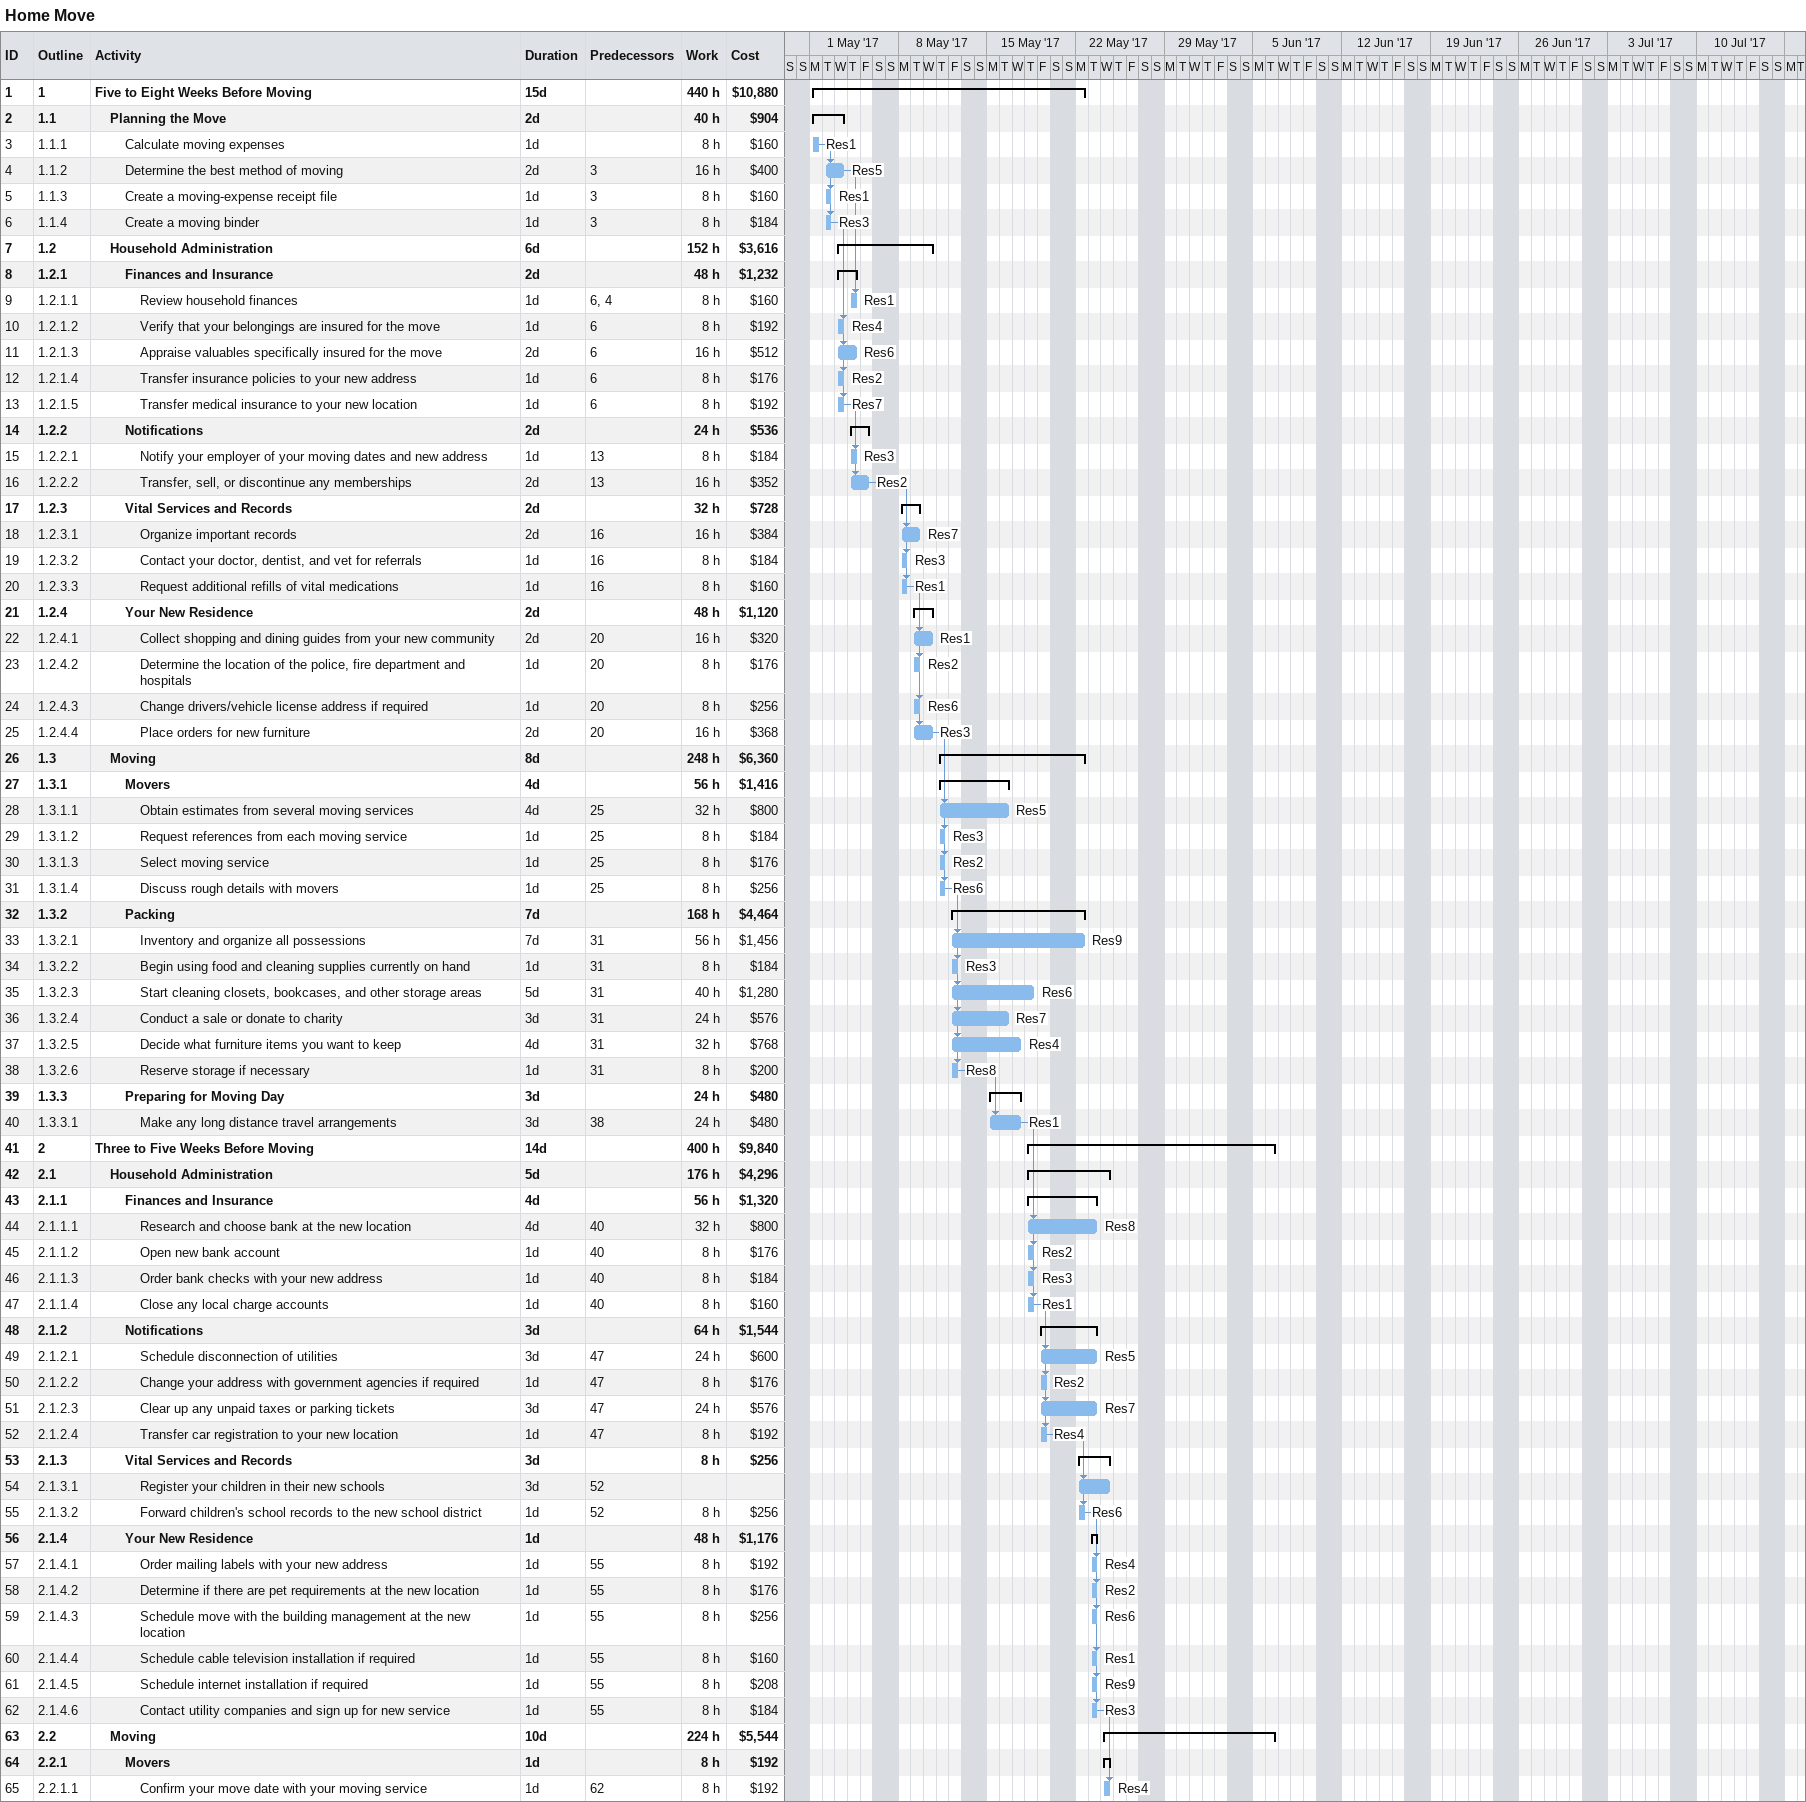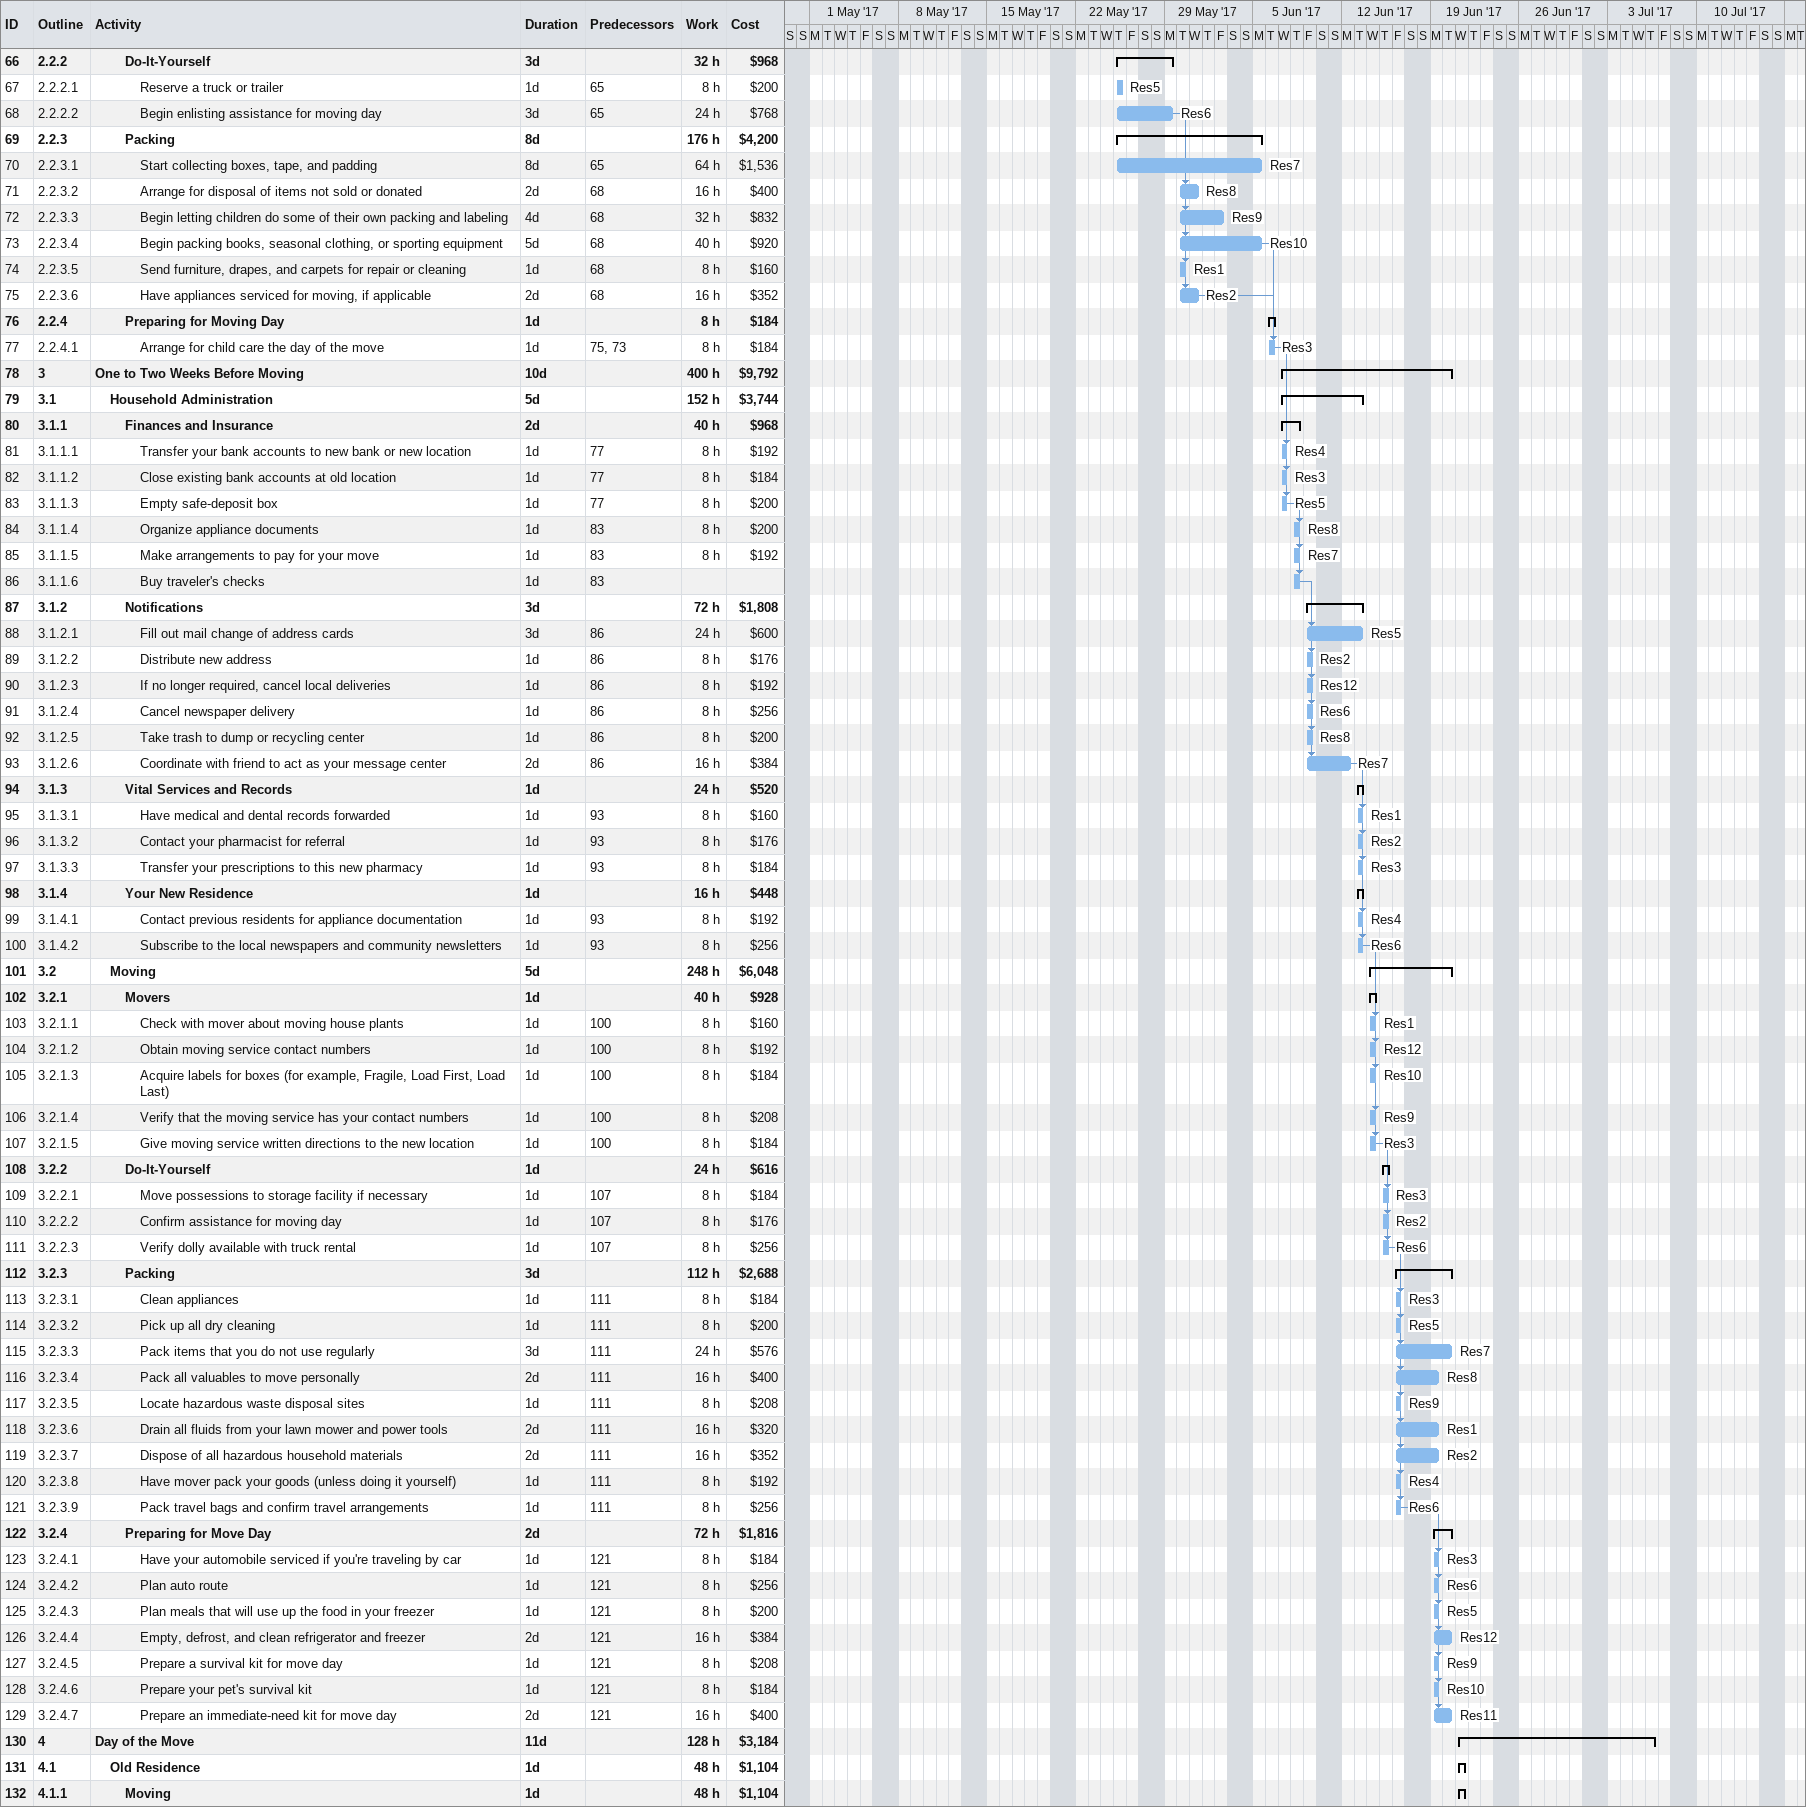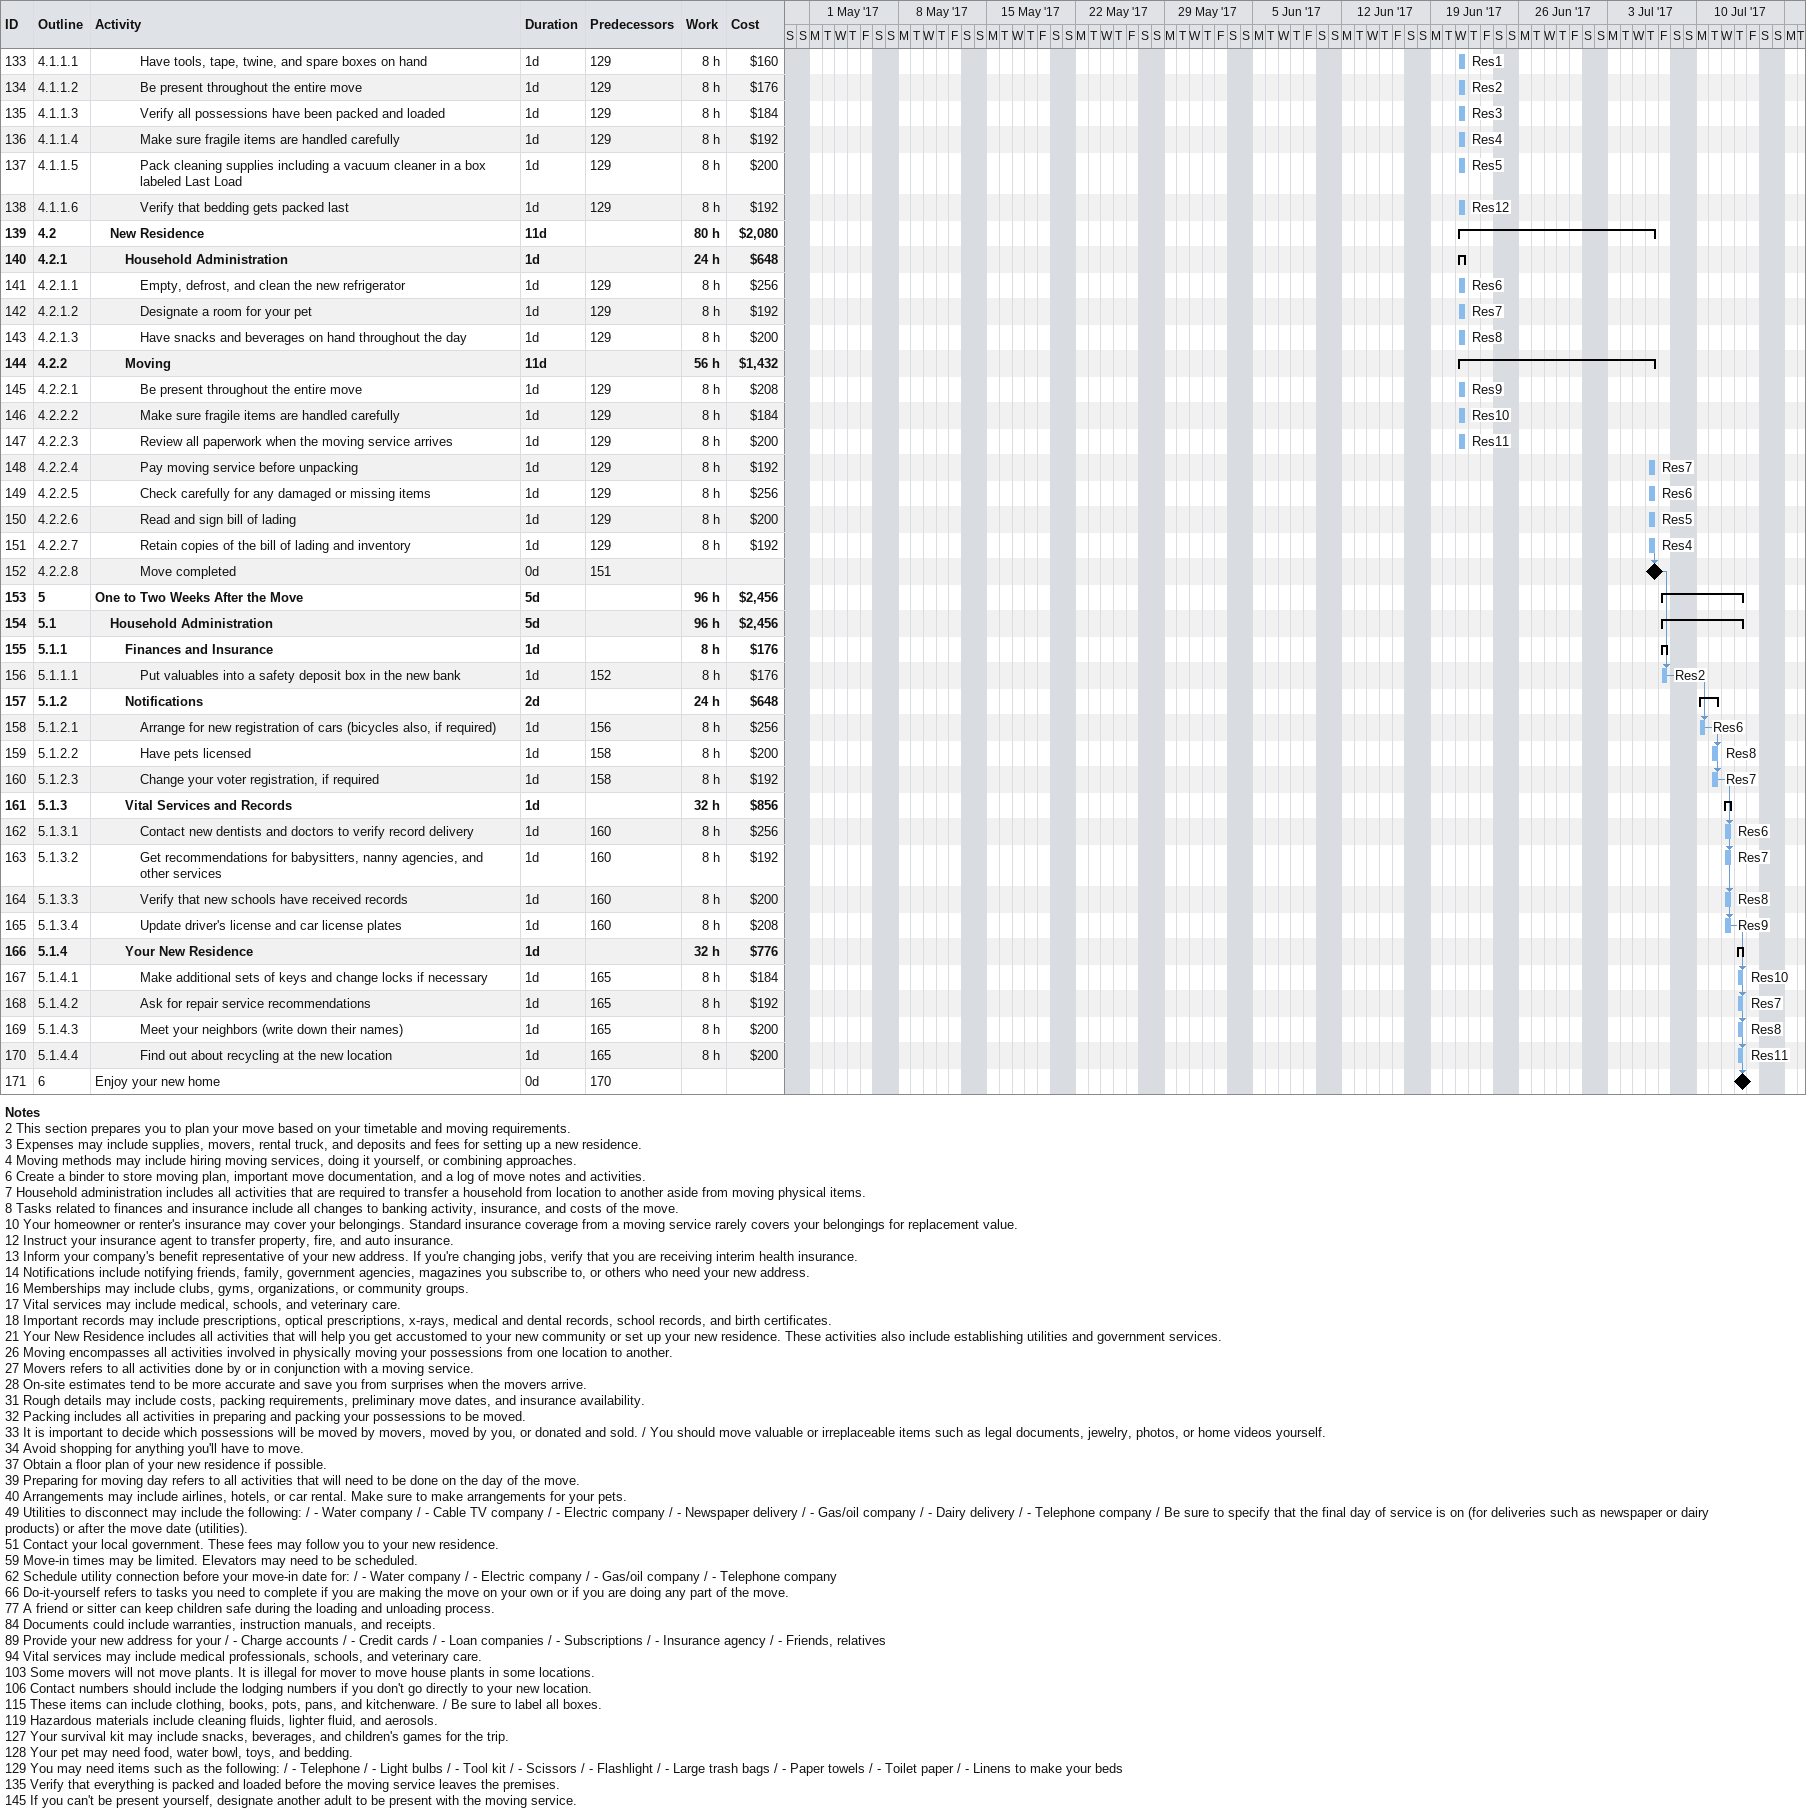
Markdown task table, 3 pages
Home Move

| ID | WBS | Task | Duration | Start | Finish | Predecessors | Resources | Work (h) | Cost ($) |
|---|---|---|---|---|---|---|---|---|---|
| 1 | 1 | **Five to Eight Weeks Before Moving** | 15d | 2017-05-01 | 2017-05-22 |  |  | 440 | 10880 |
| 2 | 1.1 | **Planning the Move** | 2d | 2017-05-01 | 2017-05-03 |  |  | 40 | 904 |
| 3 | 1.1.1 | Calculate moving expenses | 1d | 2017-05-01 | 2017-05-01 |  | Res1 | 8 | 160 |
| 4 | 1.1.2 | Determine the best method of moving | 2d | 2017-05-02 | 2017-05-03 | 3 | Res5 | 16 | 400 |
| 5 | 1.1.3 | Create a moving-expense receipt file | 1d | 2017-05-02 | 2017-05-02 | 3 | Res1 | 8 | 160 |
| 6 | 1.1.4 | Create a moving binder | 1d | 2017-05-02 | 2017-05-02 | 3 | Res3 | 8 | 184 |
| 7 | 1.2 | **Household Administration** | 6d | 2017-05-03 | 2017-05-10 |  |  | 152 | 3616 |
| 8 | 1.2.1 | **Finances and Insurance** | 2d | 2017-05-03 | 2017-05-04 |  |  | 48 | 1232 |
| 9 | 1.2.1.1 | Review household finances | 1d | 2017-05-04 | 2017-05-04 | 6, 4 | Res1 | 8 | 160 |
| 10 | 1.2.1.2 | Verify that your belongings are insured for the move | 1d | 2017-05-03 | 2017-05-03 | 6 | Res4 | 8 | 192 |
| 11 | 1.2.1.3 | Appraise valuables specifically insured for the move | 2d | 2017-05-03 | 2017-05-04 | 6 | Res6 | 16 | 512 |
| 12 | 1.2.1.4 | Transfer insurance policies to your new address | 1d | 2017-05-03 | 2017-05-03 | 6 | Res2 | 8 | 176 |
| 13 | 1.2.1.5 | Transfer medical insurance to your new location | 1d | 2017-05-03 | 2017-05-03 | 6 | Res7 | 8 | 192 |
| 14 | 1.2.2 | **Notifications** | 2d | 2017-05-04 | 2017-05-05 |  |  | 24 | 536 |
| 15 | 1.2.2.1 | Notify your employer of your moving dates and new address | 1d | 2017-05-04 | 2017-05-04 | 13 | Res3 | 8 | 184 |
| 16 | 1.2.2.2 | Transfer, sell, or discontinue any memberships | 2d | 2017-05-04 | 2017-05-05 | 13 | Res2 | 16 | 352 |
| 17 | 1.2.3 | **Vital Services and Records** | 2d | 2017-05-08 | 2017-05-09 |  |  | 32 | 728 |
| 18 | 1.2.3.1 | Organize important records | 2d | 2017-05-08 | 2017-05-09 | 16 | Res7 | 16 | 384 |
| 19 | 1.2.3.2 | Contact your doctor, dentist, and vet for referrals | 1d | 2017-05-08 | 2017-05-08 | 16 | Res3 | 8 | 184 |
| 20 | 1.2.3.3 | Request additional refills of vital medications | 1d | 2017-05-08 | 2017-05-08 | 16 | Res1 | 8 | 160 |
| 21 | 1.2.4 | **Your New Residence** | 2d | 2017-05-09 | 2017-05-10 |  |  | 48 | 1120 |
| 22 | 1.2.4.1 | Collect shopping and dining guides from your new community | 2d | 2017-05-09 | 2017-05-10 | 20 | Res1 | 16 | 320 |
| 23 | 1.2.4.2 | Determine the location of the police, fire department and hospitals | 1d | 2017-05-09 | 2017-05-09 | 20 | Res2 | 8 | 176 |
| 24 | 1.2.4.3 | Change drivers/vehicle license address if required | 1d | 2017-05-09 | 2017-05-09 | 20 | Res6 | 8 | 256 |
| 25 | 1.2.4.4 | Place orders for new furniture | 2d | 2017-05-09 | 2017-05-10 | 20 | Res3 | 16 | 368 |
| 26 | 1.3 | **Moving** | 8d | 2017-05-11 | 2017-05-22 |  |  | 248 | 6360 |
| 27 | 1.3.1 | **Movers** | 4d | 2017-05-11 | 2017-05-16 |  |  | 56 | 1416 |
| 28 | 1.3.1.1 | Obtain estimates from several moving services | 4d | 2017-05-11 | 2017-05-16 | 25 | Res5 | 32 | 800 |
| 29 | 1.3.1.2 | Request references from each moving service | 1d | 2017-05-11 | 2017-05-11 | 25 | Res3 | 8 | 184 |
| 30 | 1.3.1.3 | Select moving service | 1d | 2017-05-11 | 2017-05-11 | 25 | Res2 | 8 | 176 |
| 31 | 1.3.1.4 | Discuss rough details with movers | 1d | 2017-05-11 | 2017-05-11 | 25 | Res6 | 8 | 256 |
| 32 | 1.3.2 | **Packing** | 7d | 2017-05-12 | 2017-05-22 |  |  | 168 | 4464 |
| 33 | 1.3.2.1 | Inventory and organize all possessions | 7d | 2017-05-12 | 2017-05-22 | 31 | Res9 | 56 | 1456 |
| 34 | 1.3.2.2 | Begin using food and cleaning supplies currently on hand | 1d | 2017-05-12 | 2017-05-12 | 31 | Res3 | 8 | 184 |
| 35 | 1.3.2.3 | Start cleaning closets, bookcases, and other storage areas | 5d | 2017-05-12 | 2017-05-18 | 31 | Res6 | 40 | 1280 |
| 36 | 1.3.2.4 | Conduct a sale or donate to charity | 3d | 2017-05-12 | 2017-05-16 | 31 | Res7 | 24 | 576 |
| 37 | 1.3.2.5 | Decide what furniture items you want to keep | 4d | 2017-05-12 | 2017-05-17 | 31 | Res4 | 32 | 768 |
| 38 | 1.3.2.6 | Reserve storage if necessary | 1d | 2017-05-12 | 2017-05-12 | 31 | Res8 | 8 | 200 |
| 39 | 1.3.3 | **Preparing for Moving Day** | 3d | 2017-05-15 | 2017-05-17 |  |  | 24 | 480 |
| 40 | 1.3.3.1 | Make any long distance travel arrangements | 3d | 2017-05-15 | 2017-05-17 | 38 | Res1 | 24 | 480 |
| 41 | 2 | **Three to Five Weeks Before Moving** | 14d | 2017-05-18 | 2017-06-06 |  |  | 400 | 9840 |
| 42 | 2.1 | **Household Administration** | 5d | 2017-05-18 | 2017-05-24 |  |  | 176 | 4296 |
| 43 | 2.1.1 | **Finances and Insurance** | 4d | 2017-05-18 | 2017-05-23 |  |  | 56 | 1320 |
| 44 | 2.1.1.1 | Research and choose bank at the new location | 4d | 2017-05-18 | 2017-05-23 | 40 | Res8 | 32 | 800 |
| 45 | 2.1.1.2 | Open new bank account | 1d | 2017-05-18 | 2017-05-18 | 40 | Res2 | 8 | 176 |
| 46 | 2.1.1.3 | Order bank checks with your new address | 1d | 2017-05-18 | 2017-05-18 | 40 | Res3 | 8 | 184 |
| 47 | 2.1.1.4 | Close any local charge accounts | 1d | 2017-05-18 | 2017-05-18 | 40 | Res1 | 8 | 160 |
| 48 | 2.1.2 | **Notifications** | 3d | 2017-05-19 | 2017-05-23 |  |  | 64 | 1544 |
| 49 | 2.1.2.1 | Schedule disconnection of utilities | 3d | 2017-05-19 | 2017-05-23 | 47 | Res5 | 24 | 600 |
| 50 | 2.1.2.2 | Change your address with government agencies if required | 1d | 2017-05-19 | 2017-05-19 | 47 | Res2 | 8 | 176 |
| 51 | 2.1.2.3 | Clear up any unpaid taxes or parking tickets | 3d | 2017-05-19 | 2017-05-23 | 47 | Res7 | 24 | 576 |
| 52 | 2.1.2.4 | Transfer car registration to your new location | 1d | 2017-05-19 | 2017-05-19 | 47 | Res4 | 8 | 192 |
| 53 | 2.1.3 | **Vital Services and Records** | 3d | 2017-05-22 | 2017-05-24 |  |  | 8 | 256 |
| 54 | 2.1.3.1 | Register your children in their new schools | 3d | 2017-05-22 | 2017-05-24 | 52 |  |  |  |
| 55 | 2.1.3.2 | Forward children's school records to the new school district | 1d | 2017-05-22 | 2017-05-22 | 52 | Res6 | 8 | 256 |
| 56 | 2.1.4 | **Your New Residence** | 1d | 2017-05-23 | 2017-05-23 |  |  | 48 | 1176 |
| 57 | 2.1.4.1 | Order mailing labels with your new address | 1d | 2017-05-23 | 2017-05-23 | 55 | Res4 | 8 | 192 |
| 58 | 2.1.4.2 | Determine if there are pet requirements at the new location | 1d | 2017-05-23 | 2017-05-23 | 55 | Res2 | 8 | 176 |
| 59 | 2.1.4.3 | Schedule move with the building management at the new location | 1d | 2017-05-23 | 2017-05-23 | 55 | Res6 | 8 | 256 |
| 60 | 2.1.4.4 | Schedule cable television installation if required | 1d | 2017-05-23 | 2017-05-23 | 55 | Res1 | 8 | 160 |
| 61 | 2.1.4.5 | Schedule internet installation if required | 1d | 2017-05-23 | 2017-05-23 | 55 | Res9 | 8 | 208 |
| 62 | 2.1.4.6 | Contact utility companies and sign up for new service | 1d | 2017-05-23 | 2017-05-23 | 55 | Res3 | 8 | 184 |
| 63 | 2.2 | **Moving** | 10d | 2017-05-24 | 2017-06-06 |  |  | 224 | 5544 |
| 64 | 2.2.1 | **Movers** | 1d | 2017-05-24 | 2017-05-24 |  |  | 8 | 192 |
| 65 | 2.2.1.1 | Confirm your move date with your moving service | 1d | 2017-05-24 | 2017-05-24 | 62 | Res4 | 8 | 192 |
| 66 | 2.2.2 | **Do-It-Yourself** | 3d | 2017-05-25 | 2017-05-29 |  |  | 32 | 968 |
| 67 | 2.2.2.1 | Reserve a truck or trailer | 1d | 2017-05-25 | 2017-05-25 | 65 | Res5 | 8 | 200 |
| 68 | 2.2.2.2 | Begin enlisting assistance for moving day | 3d | 2017-05-25 | 2017-05-29 | 65 | Res6 | 24 | 768 |
| 69 | 2.2.3 | **Packing** | 8d | 2017-05-25 | 2017-06-05 |  |  | 176 | 4200 |
| 70 | 2.2.3.1 | Start collecting boxes, tape, and padding | 8d | 2017-05-25 | 2017-06-05 | 65 | Res7 | 64 | 1536 |
| 71 | 2.2.3.2 | Arrange for disposal of items not sold or donated | 2d | 2017-05-30 | 2017-05-31 | 68 | Res8 | 16 | 400 |
| 72 | 2.2.3.3 | Begin letting children do some of their own packing and labeling | 4d | 2017-05-30 | 2017-06-02 | 68 | Res9 | 32 | 832 |
| 73 | 2.2.3.4 | Begin packing books, seasonal clothing, or sporting equipment | 5d | 2017-05-30 | 2017-06-05 | 68 | Res10 | 40 | 920 |
| 74 | 2.2.3.5 | Send furniture, drapes, and carpets for repair or cleaning | 1d | 2017-05-30 | 2017-05-30 | 68 | Res1 | 8 | 160 |
| 75 | 2.2.3.6 | Have appliances serviced for moving, if applicable | 2d | 2017-05-30 | 2017-05-31 | 68 | Res2 | 16 | 352 |
| 76 | 2.2.4 | **Preparing for Moving Day** | 1d | 2017-06-06 | 2017-06-06 |  |  | 8 | 184 |
| 77 | 2.2.4.1 | Arrange for child care the day of the move | 1d | 2017-06-06 | 2017-06-06 | 75, 73 | Res3 | 8 | 184 |
| 78 | 3 | **One to Two Weeks Before Moving** | 10d | 2017-06-07 | 2017-06-20 |  |  | 400 | 9792 |
| 79 | 3.1 | **Household Administration** | 5d | 2017-06-07 | 2017-06-13 |  |  | 152 | 3744 |
| 80 | 3.1.1 | **Finances and Insurance** | 2d | 2017-06-07 | 2017-06-08 |  |  | 40 | 968 |
| 81 | 3.1.1.1 | Transfer your bank accounts to new bank or new location | 1d | 2017-06-07 | 2017-06-07 | 77 | Res4 | 8 | 192 |
| 82 | 3.1.1.2 | Close existing bank accounts at old location | 1d | 2017-06-07 | 2017-06-07 | 77 | Res3 | 8 | 184 |
| 83 | 3.1.1.3 | Empty safe-deposit box | 1d | 2017-06-07 | 2017-06-07 | 77 | Res5 | 8 | 200 |
| 84 | 3.1.1.4 | Organize appliance documents | 1d | 2017-06-08 | 2017-06-08 | 83 | Res8 | 8 | 200 |
| 85 | 3.1.1.5 | Make arrangements to pay for your move | 1d | 2017-06-08 | 2017-06-08 | 83 | Res7 | 8 | 192 |
| 86 | 3.1.1.6 | Buy traveler's checks | 1d | 2017-06-08 | 2017-06-08 | 83 |  |  |  |
| 87 | 3.1.2 | **Notifications** | 3d | 2017-06-09 | 2017-06-13 |  |  | 72 | 1808 |
| 88 | 3.1.2.1 | Fill out mail change of address cards | 3d | 2017-06-09 | 2017-06-13 | 86 | Res5 | 24 | 600 |
| 89 | 3.1.2.2 | Distribute new address | 1d | 2017-06-09 | 2017-06-09 | 86 | Res2 | 8 | 176 |
| 90 | 3.1.2.3 | If no longer required, cancel local deliveries | 1d | 2017-06-09 | 2017-06-09 | 86 | Res12 | 8 | 192 |
| 91 | 3.1.2.4 | Cancel newspaper delivery | 1d | 2017-06-09 | 2017-06-09 | 86 | Res6 | 8 | 256 |
| 92 | 3.1.2.5 | Take trash to dump or recycling center | 1d | 2017-06-09 | 2017-06-09 | 86 | Res8 | 8 | 200 |
| 93 | 3.1.2.6 | Coordinate with friend to act as your message center | 2d | 2017-06-09 | 2017-06-12 | 86 | Res7 | 16 | 384 |
| 94 | 3.1.3 | **Vital Services and Records** | 1d | 2017-06-13 | 2017-06-13 |  |  | 24 | 520 |
| 95 | 3.1.3.1 | Have medical and dental records forwarded | 1d | 2017-06-13 | 2017-06-13 | 93 | Res1 | 8 | 160 |
| 96 | 3.1.3.2 | Contact your pharmacist for referral | 1d | 2017-06-13 | 2017-06-13 | 93 | Res2 | 8 | 176 |
| 97 | 3.1.3.3 | Transfer your prescriptions to this new pharmacy | 1d | 2017-06-13 | 2017-06-13 | 93 | Res3 | 8 | 184 |
| 98 | 3.1.4 | **Your New Residence** | 1d | 2017-06-13 | 2017-06-13 |  |  | 16 | 448 |
| 99 | 3.1.4.1 | Contact previous residents for appliance documentation | 1d | 2017-06-13 | 2017-06-13 | 93 | Res4 | 8 | 192 |
| 100 | 3.1.4.2 | Subscribe to the local newspapers and community newsletters | 1d | 2017-06-13 | 2017-06-13 | 93 | Res6 | 8 | 256 |
| 101 | 3.2 | **Moving** | 5d | 2017-06-14 | 2017-06-20 |  |  | 248 | 6048 |
| 102 | 3.2.1 | **Movers** | 1d | 2017-06-14 | 2017-06-14 |  |  | 40 | 928 |
| 103 | 3.2.1.1 | Check with mover about moving house plants | 1d | 2017-06-14 | 2017-06-14 | 100 | Res1 | 8 | 160 |
| 104 | 3.2.1.2 | Obtain moving service contact numbers | 1d | 2017-06-14 | 2017-06-14 | 100 | Res12 | 8 | 192 |
| 105 | 3.2.1.3 | Acquire labels for boxes (for example, Fragile, Load First, Load Last) | 1d | 2017-06-14 | 2017-06-14 | 100 | Res10 | 8 | 184 |
| 106 | 3.2.1.4 | Verify that the moving service has your contact numbers | 1d | 2017-06-14 | 2017-06-14 | 100 | Res9 | 8 | 208 |
| 107 | 3.2.1.5 | Give moving service written directions to the new location | 1d | 2017-06-14 | 2017-06-14 | 100 | Res3 | 8 | 184 |
| 108 | 3.2.2 | **Do-It-Yourself** | 1d | 2017-06-15 | 2017-06-15 |  |  | 24 | 616 |
| 109 | 3.2.2.1 | Move possessions to storage facility if necessary | 1d | 2017-06-15 | 2017-06-15 | 107 | Res3 | 8 | 184 |
| 110 | 3.2.2.2 | Confirm assistance for moving day | 1d | 2017-06-15 | 2017-06-15 | 107 | Res2 | 8 | 176 |
| 111 | 3.2.2.3 | Verify dolly available with truck rental | 1d | 2017-06-15 | 2017-06-15 | 107 | Res6 | 8 | 256 |
| 112 | 3.2.3 | **Packing** | 3d | 2017-06-16 | 2017-06-20 |  |  | 112 | 2688 |
| 113 | 3.2.3.1 | Clean appliances | 1d | 2017-06-16 | 2017-06-16 | 111 | Res3 | 8 | 184 |
| 114 | 3.2.3.2 | Pick up all dry cleaning | 1d | 2017-06-16 | 2017-06-16 | 111 | Res5 | 8 | 200 |
| 115 | 3.2.3.3 | Pack items that you do not use regularly | 3d | 2017-06-16 | 2017-06-20 | 111 | Res7 | 24 | 576 |
| 116 | 3.2.3.4 | Pack all valuables to move personally | 2d | 2017-06-16 | 2017-06-19 | 111 | Res8 | 16 | 400 |
| 117 | 3.2.3.5 | Locate hazardous waste disposal sites | 1d | 2017-06-16 | 2017-06-16 | 111 | Res9 | 8 | 208 |
| 118 | 3.2.3.6 | Drain all fluids from your lawn mower and power tools | 2d | 2017-06-16 | 2017-06-19 | 111 | Res1 | 16 | 320 |
| 119 | 3.2.3.7 | Dispose of all hazardous household materials | 2d | 2017-06-16 | 2017-06-19 | 111 | Res2 | 16 | 352 |
| 120 | 3.2.3.8 | Have mover pack your goods (unless doing it yourself) | 1d | 2017-06-16 | 2017-06-16 | 111 | Res4 | 8 | 192 |
| 121 | 3.2.3.9 | Pack travel bags and confirm travel arrangements | 1d | 2017-06-16 | 2017-06-16 | 111 | Res6 | 8 | 256 |
| 122 | 3.2.4 | **Preparing for Move Day** | 2d | 2017-06-19 | 2017-06-20 |  |  | 72 | 1816 |
| 123 | 3.2.4.1 | Have your automobile serviced if you're traveling by car | 1d | 2017-06-19 | 2017-06-19 | 121 | Res3 | 8 | 184 |
| 124 | 3.2.4.2 | Plan auto route | 1d | 2017-06-19 | 2017-06-19 | 121 | Res6 | 8 | 256 |
| 125 | 3.2.4.3 | Plan meals that will use up the food in your freezer | 1d | 2017-06-19 | 2017-06-19 | 121 | Res5 | 8 | 200 |
| 126 | 3.2.4.4 | Empty, defrost, and clean refrigerator and freezer | 2d | 2017-06-19 | 2017-06-20 | 121 | Res12 | 16 | 384 |
| 127 | 3.2.4.5 | Prepare a survival kit for move day | 1d | 2017-06-19 | 2017-06-19 | 121 | Res9 | 8 | 208 |
| 128 | 3.2.4.6 | Prepare your pet's survival kit | 1d | 2017-06-19 | 2017-06-19 | 121 | Res10 | 8 | 184 |
| 129 | 3.2.4.7 | Prepare an immediate-need kit for move day | 2d | 2017-06-19 | 2017-06-20 | 121 | Res11 | 16 | 400 |
| 130 | 4 | **Day of the Move** | 11d | 2017-06-21 | 2017-07-06 |  |  | 128 | 3184 |
| 131 | 4.1 | **Old Residence** | 1d | 2017-06-21 | 2017-06-21 |  |  | 48 | 1104 |
| 132 | 4.1.1 | **Moving** | 1d | 2017-06-21 | 2017-06-21 |  |  | 48 | 1104 |
| 133 | 4.1.1.1 | Have tools, tape, twine, and spare boxes on hand | 1d | 2017-06-21 | 2017-06-21 | 129 | Res1 | 8 | 160 |
| 134 | 4.1.1.2 | Be present throughout the entire move | 1d | 2017-06-21 | 2017-06-21 | 129 | Res2 | 8 | 176 |
| 135 | 4.1.1.3 | Verify all possessions have been packed and loaded | 1d | 2017-06-21 | 2017-06-21 | 129 | Res3 | 8 | 184 |
| 136 | 4.1.1.4 | Make sure fragile items are handled carefully | 1d | 2017-06-21 | 2017-06-21 | 129 | Res4 | 8 | 192 |
| 137 | 4.1.1.5 | Pack cleaning supplies including a vacuum cleaner in a box labeled Last Load | 1d | 2017-06-21 | 2017-06-21 | 129 | Res5 | 8 | 200 |
| 138 | 4.1.1.6 | Verify that bedding gets packed last | 1d | 2017-06-21 | 2017-06-21 | 129 | Res12 | 8 | 192 |
| 139 | 4.2 | **New Residence** | 11d | 2017-06-21 | 2017-07-06 |  |  | 80 | 2080 |
| 140 | 4.2.1 | **Household Administration** | 1d | 2017-06-21 | 2017-06-21 |  |  | 24 | 648 |
| 141 | 4.2.1.1 | Empty, defrost, and clean the new refrigerator | 1d | 2017-06-21 | 2017-06-21 | 129 | Res6 | 8 | 256 |
| 142 | 4.2.1.2 | Designate a room for your pet | 1d | 2017-06-21 | 2017-06-21 | 129 | Res7 | 8 | 192 |
| 143 | 4.2.1.3 | Have snacks and beverages on hand throughout the day | 1d | 2017-06-21 | 2017-06-21 | 129 | Res8 | 8 | 200 |
| 144 | 4.2.2 | **Moving** | 11d | 2017-06-21 | 2017-07-06 |  |  | 56 | 1432 |
| 145 | 4.2.2.1 | Be present throughout the entire move | 1d | 2017-06-21 | 2017-06-21 | 129 | Res9 | 8 | 208 |
| 146 | 4.2.2.2 | Make sure fragile items are handled carefully | 1d | 2017-06-21 | 2017-06-21 | 129 | Res10 | 8 | 184 |
| 147 | 4.2.2.3 | Review all paperwork when the moving service arrives | 1d | 2017-06-21 | 2017-06-21 | 129 | Res11 | 8 | 200 |
| 148 | 4.2.2.4 | Pay moving service before unpacking | 1d | 2017-07-06 | 2017-07-06 | 129 | Res7 | 8 | 192 |
| 149 | 4.2.2.5 | Check carefully for any damaged or missing items | 1d | 2017-07-06 | 2017-07-06 | 129 | Res6 | 8 | 256 |
| 150 | 4.2.2.6 | Read and sign bill of lading | 1d | 2017-07-06 | 2017-07-06 | 129 | Res5 | 8 | 200 |
| 151 | 4.2.2.7 | Retain copies of the bill of lading and inventory | 1d | 2017-07-06 | 2017-07-06 | 129 | Res4 | 8 | 192 |
| 152 | 4.2.2.8 | Move completed | 0d | 2017-07-06 | 2017-07-06 | 151 |  |  |  |
| 153 | 5 | **One to Two Weeks After the Move** | 5d | 2017-07-07 | 2017-07-13 |  |  | 96 | 2456 |
| 154 | 5.1 | **Household Administration** | 5d | 2017-07-07 | 2017-07-13 |  |  | 96 | 2456 |
| 155 | 5.1.1 | **Finances and Insurance** | 1d | 2017-07-07 | 2017-07-07 |  |  | 8 | 176 |
| 156 | 5.1.1.1 | Put valuables into a safety deposit box in the new bank | 1d | 2017-07-07 | 2017-07-07 | 152 | Res2 | 8 | 176 |
| 157 | 5.1.2 | **Notifications** | 2d | 2017-07-10 | 2017-07-11 |  |  | 24 | 648 |
| 158 | 5.1.2.1 | Arrange for new registration of cars (bicycles also, if required) | 1d | 2017-07-10 | 2017-07-10 | 156 | Res6 | 8 | 256 |
| 159 | 5.1.2.2 | Have pets licensed | 1d | 2017-07-11 | 2017-07-11 | 158 | Res8 | 8 | 200 |
| 160 | 5.1.2.3 | Change your voter registration, if required | 1d | 2017-07-11 | 2017-07-11 | 158 | Res7 | 8 | 192 |
| 161 | 5.1.3 | **Vital Services and Records** | 1d | 2017-07-12 | 2017-07-12 |  |  | 32 | 856 |
| 162 | 5.1.3.1 | Contact new dentists and doctors to verify record delivery | 1d | 2017-07-12 | 2017-07-12 | 160 | Res6 | 8 | 256 |
| 163 | 5.1.3.2 | Get recommendations for babysitters, nanny agencies, and other services | 1d | 2017-07-12 | 2017-07-12 | 160 | Res7 | 8 | 192 |
| 164 | 5.1.3.3 | Verify that new schools have received records | 1d | 2017-07-12 | 2017-07-12 | 160 | Res8 | 8 | 200 |
| 165 | 5.1.3.4 | Update driver's license and car license plates | 1d | 2017-07-12 | 2017-07-12 | 160 | Res9 | 8 | 208 |
| 166 | 5.1.4 | **Your New Residence** | 1d | 2017-07-13 | 2017-07-13 |  |  | 32 | 776 |
| 167 | 5.1.4.1 | Make additional sets of keys and change locks if necessary | 1d | 2017-07-13 | 2017-07-13 | 165 | Res10 | 8 | 184 |
| 168 | 5.1.4.2 | Ask for repair service recommendations | 1d | 2017-07-13 | 2017-07-13 | 165 | Res7 | 8 | 192 |
| 169 | 5.1.4.3 | Meet your neighbors (write down their names) | 1d | 2017-07-13 | 2017-07-13 | 165 | Res8 | 8 | 200 |
| 170 | 5.1.4.4 | Find out about recycling at the new location | 1d | 2017-07-13 | 2017-07-13 | 165 | Res11 | 8 | 200 |
| 171 | 6 | Enjoy your new home | 0d | 2017-07-13 | 2017-07-13 | 170 |  |  |  |

Notes
- 2: This section prepares you to plan your move based on your timetable and moving requirements.
- 3: Expenses may include supplies, movers, rental truck, and deposits and fees for setting up a new residence.
- 4: Moving methods may include hiring moving services, doing it yourself, or combining approaches.
- 6: Create a binder to store moving plan, important move documentation, and a log of move notes and activities.
- 7: Household administration includes all activities that are required to transfer a household from location to another aside from moving physical items.
- 8: Tasks related to finances and insurance include all changes to banking activity, insurance, and costs of the move.
- 10: Your homeowner or renter's insurance may cover your belongings. Standard insurance coverage from a moving service rarely covers your belongings for replacement value.
- 12: Instruct your insurance agent to transfer property, fire, and auto insurance.
- 13: Inform your company's benefit representative of your new address. If you're changing jobs, verify that you are receiving interim health insurance.
- 14: Notifications include notifying friends, family, government agencies, magazines you subscribe to, or others who need your new address.
- 16: Memberships may include clubs, gyms, organizations, or community groups.
- 17: Vital services may include medical, schools, and veterinary care.
- 18: Important records may include prescriptions, optical prescriptions, x-rays, medical and dental records, school records, and birth certificates.
- 21: Your New Residence includes all activities that will help you get accustomed to your new community or set up your new residence. These activities also include establishing utilities and government services.
- 26: Moving encompasses all activities involved in physically moving your possessions from one location to another.
- 27: Movers refers to all activities done by or in conjunction with a moving service.
- 28: On-site estimates tend to be more accurate and save you from surprises when the movers arrive.
- 31: Rough details may include costs, packing requirements, preliminary move dates, and insurance availability.
- 32: Packing includes all activities in preparing and packing your possessions to be moved.
- 33: It is important to decide which possessions will be moved by movers, moved by you, or donated and sold. / You should move valuable or irreplaceable items such as legal documents, jewelry, photos, or home videos yourself.
- 34: Avoid shopping for anything you'll have to move.
- 37: Obtain a floor plan of your new residence if possible.
- 39: Preparing for moving day refers to all activities that will need to be done on the day of the move.
- 40: Arrangements may include airlines, hotels, or car rental. Make sure to make arrangements for your pets.
- 49: Utilities to disconnect may include the following: / - Water company / - Cable TV company / - Electric company / - Newspaper delivery / - Gas/oil company / - Dairy delivery / - Telephone company / Be sure to specify that the final day of service is on (for deliveries such as newspaper or dairy products) or after the move date (utilities).
- 51: Contact your local government. These fees may follow you to your new residence.
- 59: Move-in times may be limited. Elevators may need to be scheduled.
- 62: Schedule utility connection before your move-in date for: / - Water company / - Electric company / - Gas/oil company / - Telephone company
- 66: Do-it-yourself refers to tasks you need to complete if you are making the move on your own or if you are doing any part of the move.
- 77: A friend or sitter can keep children safe during the loading and unloading process.
- 84: Documents could include warranties, instruction manuals, and receipts.
- 89: Provide your new address for your / - Charge accounts / - Credit cards / - Loan companies / - Subscriptions / - Insurance agency / - Friends, relatives
- 94: Vital services may include medical professionals, schools, and veterinary care.
- 103: Some movers will not move plants. It is illegal for mover to move house plants in some locations.
- 106: Contact numbers should include the lodging numbers if you don't go directly to your new location.
- 115: These items can include clothing, books, pots, pans, and kitchenware. / Be sure to label all boxes.
- 119: Hazardous materials include cleaning fluids, lighter fluid, and aerosols.
- 127: Your survival kit may include snacks, beverages, and children's games for the trip.
- 128: Your pet may need food, water bowl, toys, and bedding.
- 129: You may need items such as the following: / - Telephone / - Light bulbs / - Tool kit / - Scissors / - Flashlight / - Large trash bags / - Paper towels / - Toilet paper / - Linens to make your beds
- 135: Verify that everything is packed and loaded before the moving service leaves the premises.
- 145: If you can't be present yourself, designate another adult to be present with the moving service.
